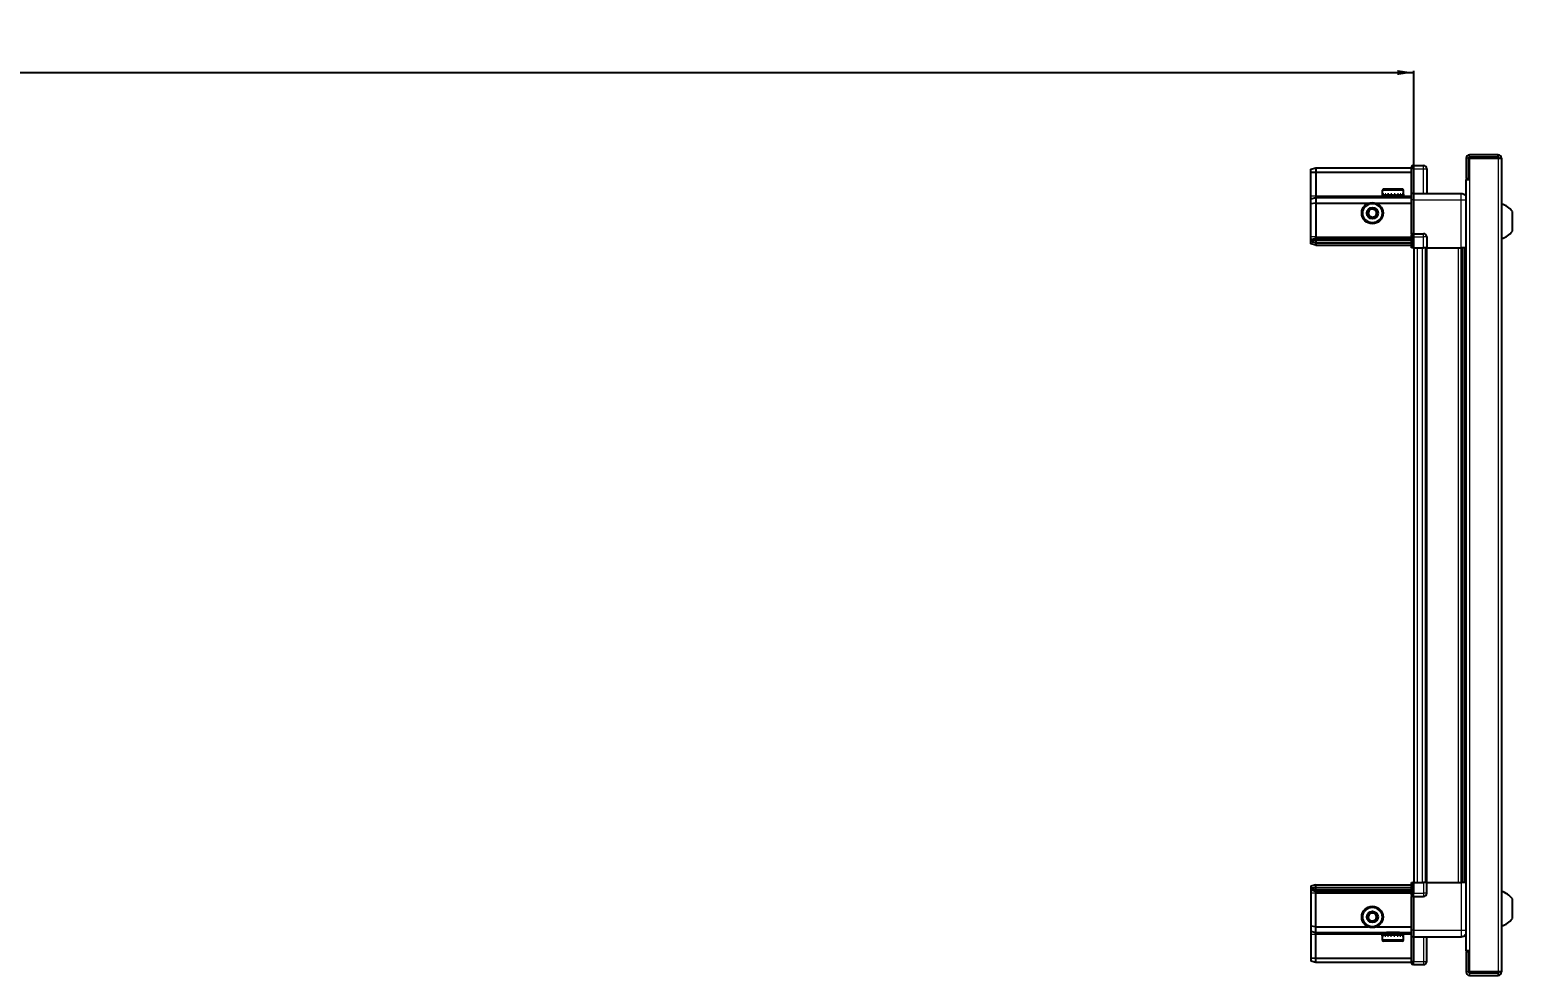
# Model space of a CAD drawing. Header units: millimetres. Extents: x 1014 to 4023, y -1721 to 1077.
# Drawn here: x 2634 to 3535, y 444 to 1019 of the extents above; entities that cross this region are included whole.
import ezdxf

# ---------------------------------------------------------------- set-up
doc = ezdxf.new("R2010")
doc.units = ezdxf.units.MM
doc.layers.add('FORMAT', color=7, linetype='Continuous')
doc.styles.add('SLDTEXTSTYLE0', font='TXT', dxfattribs={"width": 0.75})
doc.dimstyles.new('SLDDIMSTYLE0', dxfattribs={"dimtxt": 20, "dimasz": 10, "dimexe": 0, "dimexo": 0.0625, "dimgap": 5, "dimtad": 2, "dimdec": 1, "dimrnd": 1e-09, "dimzin": 12, "dimdsep": 46, "dimtxsty": 'SLDTEXTSTYLE0', "dimsah": 1, "dimcen": 0.09, "dimadec": 0, "dimazin": 3, "dimtfac": 1, "dimtofl": 0, "dimtmove": 0, "dimatfit": 3, "dimfxl": 0, "dimfrac": 2, "dimtolj": 1, "dimtzin": 12, "dimarcsym": 0})

# ---------------------------------------------------------------- blocks, each defined once
blk = doc.blocks.new('_D_4')
at = {"layer": 'FORMAT'}
for p, q in [((1575.39, 886.58), (1575.39, 994.07)), ((1575.39, 993.07), (3475.39, 993.07)), ((3475.39, 886.58), (3475.39, 994.07))]:
    blk.add_line(p, q, dxfattribs=at)
for points in [[(1575.39, 993.07), (1585.39, 991.53), (1585.39, 994.61)], [(3475.39, 993.07), (3465.39, 994.61), (3465.39, 991.53)]]:
    blk.add_solid(points, dxfattribs=at)
at = {"layer": 'FORMAT', "insert": (2495.84, 1018.85), "char_height": 20, "attachment_point": 1, "style": 'SLDTEXTSTYLE0'}
blk.add_mtext('1900', dxfattribs=at)

msp = doc.modelspace()

# ---------------------------------------------------------------- linework, layer by layer
at = {"color": 7, "linetype": 'Continuous', "lineweight": 25}
for p, q in [((3507.24, 940.97), (3507.24, 928.57)), ((3508.74, 940.97), (3508.74, 928.57)), ((3509.24, 928.07), (3509.24, 940.97)), ((3509.24, 940.97), (3526.64, 940.97)), ((3526.64, 943.07), (3509.34, 943.07)), ((3526.64, 941.57), (3509.34, 941.57)), ((3526.64, 941.57), (3526.64, 943.07)), ((3526.64, 940.97), (3528.74, 940.97)), ((3528.74, 940.97), (3528.74, 446.17)), ((3412.74, 934.27), (3415.74, 935.07)), ((3412.74, 932.42), (3412.74, 934.27)), ((3412.74, 932.42), (3415.74, 932.57)), ((3412.74, 918.07), (3412.74, 932.42)), ((3415.74, 935.07), (3415.74, 932.57)), ((3415.74, 935.07), (3474.04, 935.07)), ((3415.74, 932.57), (3415.74, 918.07)), ((3415.74, 932.57), (3474.04, 932.57)), ((3474.91, 936.57), (3474.04, 936.07)), ((3474.91, 936.57), (3474.04, 936.07)), ((3474.04, 936.07), (3474.04, 934.57)), ((3474.04, 919.77), (3474.04, 934.57)), ((3475.24, 936.57), (3474.91, 936.57)), ((3475.24, 936.57), (3474.91, 936.57)), ((3475.24, 936.57), (3475.24, 936.57)), ((3475.24, 934.57), (3475.24, 936.57)), ((3475.24, 936.57), (3481.24, 936.57)), ((3475.24, 934.57), (3475.24, 919.77)), ((3483.24, 934.57), (3483.24, 919.57)), ((3456.24, 921.47), (3456.24, 918.57)), ((3457.04, 922.27), (3468.44, 922.27)), ((3469.24, 918.57), (3469.24, 921.47)), ((3507.14, 928.07), (3507.14, 459.07)), ((3507.14, 928.07), (3509.24, 928.07)), ((3507.24, 928.57), (3508.74, 928.57)), ((3412.74, 916.27), (3412.74, 918.07)), ((3412.74, 916.27), (3415.74, 917.07)), ((3412.74, 913.24), (3412.74, 916.27)), ((3415.74, 913.57), (3412.74, 913.24)), ((3412.74, 893.07), (3412.74, 913.24)), ((3415.74, 918.07), (3415.74, 917.07)), ((3415.74, 917.07), (3415.74, 913.57)), ((3415.74, 917.07), (3474.04, 917.07)), ((3415.74, 913.57), (3415.74, 893.07)), ((3415.74, 913.57), (3447.74, 913.57)), ((3452.74, 913.57), (3474.04, 913.57)), ((3456.24, 918.57), (3456.28, 918.57)), ((3456.4, 919.07), (3456.28, 919.07)), ((3456.28, 919.07), (3456.28, 918.57)), ((3456.28, 918.57), (3456.4, 918.57)), ((3456.4, 919.07), (3456.4, 918.57)), ((3456.4, 918.57), (3456.81, 918.57)), ((3457.15, 919.07), (3456.81, 919.07)), ((3456.81, 919.07), (3456.81, 918.57)), ((3456.81, 918.57), (3457.15, 918.57)), ((3457.15, 919.07), (3457.15, 918.57)), ((3457.15, 918.57), (3457.92, 918.57)), ((3458.45, 919.07), (3457.92, 919.07)), ((3457.92, 919.07), (3457.92, 918.57)), ((3457.92, 918.57), (3458.45, 918.57)), ((3458.34, 918.57), (3458.34, 918.47)), ((3458.34, 918.47), (3467.14, 918.47)), ((3458.45, 919.07), (3458.45, 918.57)), ((3458.45, 918.57), (3459.51, 918.57)), ((3458.74, 918.07), (3459.43, 917.59)), ((3458.74, 918.07), (3466.74, 918.07)), ((3459.43, 917.59), (3458.74, 917.1)), ((3458.74, 917.1), (3458.74, 917.07)), ((3458.74, 917.1), (3466.74, 917.1)), ((3459.43, 917.59), (3466.05, 917.59)), ((3460.17, 919.07), (3459.51, 919.07)), ((3459.51, 919.07), (3459.51, 918.57)), ((3459.51, 918.57), (3460.17, 918.57)), ((3460.17, 919.07), (3460.17, 918.57)), ((3460.17, 918.57), (3461.41, 918.57)), ((3462.14, 919.07), (3461.41, 919.07)), ((3461.41, 919.07), (3461.41, 918.57)), ((3461.41, 918.57), (3461.84, 918.57)), ((3461.84, 919.07), (3461.84, 918.57)), ((3462.14, 919.07), (3462.14, 918.57)), ((3462.14, 918.57), (3463.44, 918.57)), ((3464.17, 919.07), (3463.44, 919.07)), ((3463.44, 919.07), (3463.44, 918.57)), ((3463.71, 919.07), (3463.71, 918.57)), ((3463.71, 918.57), (3464.17, 918.57)), ((3464.17, 919.07), (3464.17, 918.57)), ((3464.17, 918.57), (3465.4, 918.57)), ((3466.06, 919.07), (3465.4, 919.07)), ((3465.4, 919.07), (3465.4, 918.57)), ((3465.4, 918.57), (3466.06, 918.57)), ((3466.05, 917.59), (3466.74, 918.07)), ((3466.74, 917.1), (3466.05, 917.59)), ((3466.06, 919.07), (3466.06, 918.57)), ((3466.06, 918.57), (3467.1, 918.57)), ((3466.74, 917.07), (3466.74, 917.1)), ((3467.62, 919.07), (3467.1, 919.07)), ((3467.1, 919.07), (3467.1, 918.57)), ((3467.1, 918.57), (3467.62, 918.57)), ((3467.14, 918.47), (3467.14, 918.57)), ((3467.62, 919.07), (3467.62, 918.57)), ((3467.62, 918.57), (3468.38, 918.57)), ((3468.71, 919.07), (3468.38, 919.07)), ((3468.38, 919.07), (3468.38, 918.57)), ((3468.38, 918.57), (3468.71, 918.57)), ((3468.71, 919.07), (3468.71, 918.57)), ((3468.71, 918.57), (3469.11, 918.57)), ((3469.22, 919.07), (3469.11, 919.07)), ((3469.11, 919.07), (3469.11, 918.57)), ((3469.11, 918.57), (3469.22, 918.57)), ((3469.22, 919.07), (3469.22, 918.57)), ((3469.22, 918.57), (3469.24, 918.57)), ((3474.04, 919.57), (3474.04, 919.77)), ((3475.24, 919.57), (3474.04, 919.57)), ((3474.04, 915.57), (3474.04, 919.57)), ((3474.04, 895.27), (3474.04, 915.57)), ((3475.24, 919.77), (3475.24, 919.57)), ((3475.24, 919.57), (3475.24, 915.57)), ((3475.24, 919.57), (3504.24, 919.57)), ((3475.24, 915.57), (3475.24, 895.27)), ((3535.34, 896.57), (3535.34, 908.57)), ((3412.74, 891.27), (3412.74, 893.07)), ((3415.74, 893.07), (3415.74, 892.07)), ((3474.04, 895.07), (3474.04, 895.27)), ((3475.24, 895.07), (3474.04, 895.07)), ((3474.04, 895.07), (3474.04, 894.39)), ((3474.04, 886.57), (3474.04, 894.39)), ((3474.91, 893.07), (3474.91, 886.57)), ((3475.24, 895.27), (3475.24, 895.07)), ((3475.24, 893.07), (3475.24, 895.07)), ((3475.24, 893.07), (3475.24, 895.07)), ((3475.24, 895.07), (3481.24, 895.07)), ((3475.24, 893.07), (3475.24, 886.57)), ((3483.24, 893.07), (3483.24, 886.57)), ((3415.74, 892.07), (3412.74, 891.27)), ((3412.74, 890.53), (3412.74, 891.27)), ((3415.74, 891.07), (3412.74, 890.53)), ((3412.74, 890.03), (3412.74, 890.53)), ((3415.74, 889.57), (3412.74, 890.03)), ((3412.74, 888.87), (3412.74, 890.03)), ((3415.74, 888.07), (3412.74, 888.87)), ((3415.74, 892.07), (3415.74, 891.07)), ((3415.74, 892.07), (3474.04, 892.07)), ((3415.74, 891.07), (3474.04, 891.07)), ((3415.74, 891.07), (3415.74, 889.57)), ((3415.74, 889.57), (3415.74, 888.07)), ((3415.74, 889.57), (3474.04, 889.57)), ((3415.74, 888.07), (3474.04, 888.07)), ((3474.91, 886.57), (3474.04, 886.57)), ((3475.24, 886.57), (3474.91, 886.57)), ((3475.24, 886.57), (3481.24, 886.57)), ((3475.39, 886.57), (3475.39, 500.57)), ((3483.24, 886.57), (3481.24, 886.57)), ((3482.59, 886.57), (3482.59, 500.57)), ((3483.24, 886.57), (3504.24, 886.57)), ((3505.27, 500.57), (3505.27, 886.57)), ((3505.3, 500.57), (3505.3, 886.57)), ((3507.09, 886.57), (3507.09, 500.57)), ((3415.74, 499.07), (3412.74, 498.27)), ((3412.74, 498.27), (3412.74, 497.12)), ((3415.74, 497.57), (3412.74, 497.12)), ((3412.74, 497.12), (3412.74, 496.62)), ((3415.74, 496.07), (3412.74, 496.62)), ((3412.74, 496.62), (3412.74, 495.87)), ((3415.74, 497.57), (3415.74, 499.07)), ((3415.74, 499.07), (3474.04, 499.07)), ((3415.74, 497.57), (3474.04, 497.57)), ((3415.74, 496.07), (3415.74, 497.57)), ((3415.74, 496.07), (3474.04, 496.07)), ((3415.74, 495.07), (3415.74, 496.07)), ((3474.04, 492.75), (3474.04, 500.57)), ((3474.04, 500.57), (3474.91, 500.57)), ((3474.91, 500.57), (3474.91, 500.57)), ((3474.91, 500.57), (3474.91, 494.07)), ((3475.24, 500.57), (3474.91, 500.57)), ((3475.24, 500.57), (3475.24, 494.07)), ((3475.24, 500.57), (3475.24, 500.57)), ((3475.24, 500.57), (3481.24, 500.57)), ((3475.24, 500.57), (3475.24, 494.07)), ((3483.24, 500.57), (3481.24, 500.57)), ((3483.24, 494.07), (3483.24, 500.57)), ((3483.24, 500.57), (3504.24, 500.57)), ((3415.74, 495.07), (3412.74, 495.87)), ((3412.74, 495.87), (3412.74, 494.07)), ((3412.74, 494.07), (3412.74, 473.9)), ((3415.74, 495.07), (3474.04, 495.07)), ((3415.74, 494.07), (3415.74, 495.07)), ((3415.74, 473.57), (3415.74, 494.07)), ((3474.04, 492.75), (3474.04, 492.07)), ((3475.24, 492.07), (3474.04, 492.07)), ((3474.04, 491.87), (3474.04, 492.07)), ((3474.04, 471.57), (3474.04, 491.87)), ((3475.24, 492.07), (3475.24, 494.07)), ((3475.24, 492.07), (3475.24, 491.87)), ((3475.24, 492.07), (3481.24, 492.07)), ((3475.24, 491.87), (3475.24, 471.57)), ((3535.34, 478.57), (3535.34, 490.57)), ((3415.74, 473.57), (3412.74, 473.9)), ((3412.74, 473.9), (3412.74, 470.87)), ((3412.74, 470.87), (3415.74, 470.07)), ((3412.74, 470.87), (3412.74, 469.07)), ((3412.74, 469.07), (3412.74, 454.73)), ((3415.74, 473.57), (3447.74, 473.57)), ((3415.74, 470.07), (3415.74, 473.57)), ((3415.74, 470.07), (3474.04, 470.07)), ((3415.74, 469.07), (3415.74, 470.07)), ((3415.74, 454.57), (3415.74, 469.07)), ((3452.74, 473.57), (3474.04, 473.57)), ((3458.74, 470.07), (3458.74, 470.04)), ((3458.74, 470.04), (3459.43, 469.55)), ((3466.74, 470.04), (3458.74, 470.04)), ((3459.43, 469.55), (3458.74, 469.07)), ((3466.74, 469.07), (3458.74, 469.07)), ((3466.05, 469.55), (3459.43, 469.55)), ((3466.05, 469.55), (3466.74, 470.04)), ((3466.74, 469.07), (3466.05, 469.55)), ((3466.74, 470.04), (3466.74, 470.07)), ((3474.04, 467.57), (3474.04, 471.57)), ((3475.24, 471.57), (3475.24, 467.57)), ((3456.24, 468.57), (3456.24, 465.67)), ((3456.26, 468.57), (3456.24, 468.57)), ((3456.26, 468.07), (3456.26, 468.57)), ((3456.36, 468.57), (3456.26, 468.57)), ((3456.26, 468.07), (3456.36, 468.07)), ((3456.36, 468.07), (3456.36, 468.57)), ((3456.73, 468.57), (3456.36, 468.57)), ((3456.73, 468.07), (3456.73, 468.57)), ((3457.05, 468.57), (3456.73, 468.57)), ((3456.73, 468.07), (3457.05, 468.07)), ((3468.44, 464.87), (3457.04, 464.87)), ((3457.05, 468.07), (3457.05, 468.57)), ((3457.79, 468.57), (3457.05, 468.57)), ((3457.79, 468.07), (3457.79, 468.57)), ((3458.3, 468.57), (3457.79, 468.57)), ((3457.79, 468.07), (3458.3, 468.07)), ((3458.3, 468.07), (3458.3, 468.57)), ((3459.33, 468.57), (3458.3, 468.57)), ((3458.34, 468.67), (3458.34, 468.57)), ((3467.14, 468.67), (3458.34, 468.67)), ((3459.33, 468.07), (3459.33, 468.57)), ((3459.98, 468.57), (3459.33, 468.57)), ((3459.33, 468.07), (3459.98, 468.07)), ((3459.98, 468.07), (3459.98, 468.57)), ((3461.21, 468.57), (3459.98, 468.57)), ((3461.21, 468.07), (3461.21, 468.57)), ((3461.71, 468.57), (3461.21, 468.57)), ((3461.21, 468.07), (3461.94, 468.07)), ((3461.71, 468.07), (3461.71, 468.57)), ((3461.94, 468.07), (3461.94, 468.57)), ((3463.24, 468.57), (3461.94, 468.57)), ((3463.24, 468.07), (3463.24, 468.57)), ((3463.24, 468.07), (3463.97, 468.07)), ((3463.57, 468.07), (3463.57, 468.57)), ((3463.97, 468.57), (3463.57, 468.57)), ((3463.97, 468.07), (3463.97, 468.57)), ((3465.22, 468.57), (3463.97, 468.57)), ((3465.22, 468.07), (3465.22, 468.57)), ((3465.88, 468.57), (3465.22, 468.57)), ((3465.22, 468.07), (3465.88, 468.07)), ((3465.88, 468.07), (3465.88, 468.57)), ((3466.95, 468.57), (3465.88, 468.57)), ((3466.95, 468.07), (3466.95, 468.57)), ((3467.49, 468.57), (3466.95, 468.57)), ((3466.95, 468.07), (3467.49, 468.07)), ((3467.14, 468.57), (3467.14, 468.67)), ((3467.49, 468.07), (3467.49, 468.57)), ((3468.28, 468.57), (3467.49, 468.57)), ((3468.28, 468.07), (3468.28, 468.57)), ((3468.63, 468.57), (3468.28, 468.57)), ((3468.28, 468.07), (3468.63, 468.07)), ((3468.63, 468.07), (3468.63, 468.57)), ((3469.06, 468.57), (3468.63, 468.57)), ((3469.06, 468.07), (3469.06, 468.57)), ((3469.19, 468.57), (3469.06, 468.57)), ((3469.06, 468.07), (3469.19, 468.07)), ((3469.19, 468.07), (3469.19, 468.57)), ((3469.24, 468.57), (3469.19, 468.57)), ((3469.24, 465.67), (3469.24, 468.57)), ((3475.24, 467.57), (3474.04, 467.57)), ((3474.04, 467.37), (3474.04, 467.57)), ((3474.04, 452.57), (3474.04, 467.37)), ((3475.24, 467.57), (3475.24, 467.37)), ((3475.24, 467.57), (3504.24, 467.57)), ((3475.24, 467.37), (3475.24, 452.57)), ((3475.24, 467.37), (3475.24, 452.57)), ((3483.24, 452.57), (3483.24, 467.57)), ((3412.74, 454.73), (3415.74, 454.57)), ((3412.74, 454.73), (3412.74, 452.87)), ((3412.74, 452.87), (3415.74, 452.07)), ((3415.74, 454.57), (3474.04, 454.57)), ((3415.74, 452.07), (3415.74, 454.57)), ((3415.74, 452.07), (3474.04, 452.07)), ((3474.04, 452.57), (3474.04, 451.07)), ((3474.04, 451.07), (3474.91, 450.57)), ((3475.24, 450.57), (3475.24, 452.57)), ((3509.24, 459.07), (3507.14, 459.07)), ((3507.24, 458.57), (3508.74, 458.57)), ((3507.24, 458.57), (3507.24, 446.17)), ((3508.74, 458.57), (3508.74, 446.17)), ((3509.24, 446.17), (3509.24, 459.07)), ((3475.24, 450.57), (3474.91, 450.57)), ((3475.24, 450.57), (3481.24, 450.57)), ((3526.64, 446.17), (3509.24, 446.17)), ((3509.34, 445.57), (3526.64, 445.57)), ((3509.34, 444.07), (3526.64, 444.07)), ((3528.74, 446.17), (3526.64, 446.17)), ((3526.64, 445.57), (3526.64, 444.07))]:
    msp.add_line(p, q, dxfattribs=at)
at = {"color": 8, "linetype": 'Continuous', "lineweight": 18}
for p, q in [((3508.74, 940.97), (3507.24, 940.97)), ((3509.34, 941.57), (3509.34, 943.07)), ((3526.64, 940.97), (3526.64, 446.17)), ((3475.24, 934.57), (3474.04, 934.57)), ((3475.24, 934.57), (3481.24, 934.57)), ((3481.24, 934.57), (3481.24, 936.57)), ((3481.24, 919.57), (3481.24, 934.57)), ((3481.24, 934.57), (3483.24, 934.57)), ((3456.24, 921.47), (3469.24, 921.47)), ((3509.24, 928.07), (3509.24, 459.07)), ((3412.74, 918.07), (3415.74, 918.07)), ((3415.74, 918.07), (3458.74, 918.07)), ((3466.74, 918.07), (3474.04, 918.07)), ((3474.04, 919.77), (3475.24, 919.77)), ((3475.24, 915.57), (3474.04, 915.57)), ((3475.24, 915.57), (3504.24, 915.57)), ((3504.24, 886.57), (3504.24, 915.57)), ((3415.74, 893.07), (3412.74, 893.07)), ((3415.74, 893.07), (3474.04, 893.07)), ((3474.04, 895.27), (3475.24, 895.27)), ((3475.24, 893.07), (3474.91, 893.07)), ((3475.24, 893.07), (3481.24, 893.07)), ((3481.24, 893.07), (3481.24, 895.07)), ((3481.24, 886.57), (3481.24, 893.07)), ((3483.24, 893.07), (3481.24, 893.07)), ((3477.39, 886.57), (3477.39, 500.57)), ((3480.59, 886.57), (3480.59, 500.57)), ((3483.24, 886.57), (3483.24, 500.57)), ((3502.65, 500.57), (3502.65, 886.57)), ((3504.06, 886.57), (3504.06, 500.57)), ((3506.51, 500.57), (3506.51, 886.57)), ((3475.24, 500.57), (3474.91, 500.57)), ((3481.24, 500.57), (3481.24, 494.07)), ((3504.24, 500.57), (3504.24, 471.57)), ((3415.74, 494.07), (3412.74, 494.07)), ((3415.74, 494.07), (3474.04, 494.07)), ((3475.24, 491.87), (3474.04, 491.87)), ((3475.24, 494.07), (3474.91, 494.07)), ((3475.24, 494.07), (3481.24, 494.07)), ((3483.24, 494.07), (3481.24, 494.07)), ((3481.24, 494.07), (3481.24, 492.07)), ((3412.74, 469.07), (3415.74, 469.07)), ((3415.74, 469.07), (3458.74, 469.07)), ((3466.74, 469.07), (3474.04, 469.07)), ((3475.24, 471.57), (3474.04, 471.57)), ((3475.24, 471.57), (3504.24, 471.57)), ((3469.24, 465.67), (3456.24, 465.67)), ((3475.24, 467.37), (3474.04, 467.37)), ((3481.24, 467.57), (3481.24, 452.57)), ((3475.24, 452.57), (3474.04, 452.57)), ((3475.24, 452.57), (3481.24, 452.57)), ((3481.24, 452.57), (3483.24, 452.57)), ((3481.24, 452.57), (3481.24, 450.57)), ((3508.74, 446.17), (3507.24, 446.17)), ((3509.34, 445.57), (3509.34, 444.07))]:
    msp.add_line(p, q, dxfattribs=at)
at = {"color": 7, "linetype": 'Continuous', "lineweight": 25}
for centre, radius in [((3450.24, 907.57), 6.5), ((3450.24, 907.57), 3.46), ((3450.24, 479.57), 6.5), ((3450.24, 479.57), 3.46)]:
    msp.add_circle(centre, radius, dxfattribs=at)
at = {"color": 8, "linetype": 'Continuous', "lineweight": 18}
for centre in [(3450.24, 907.57), (3450.24, 479.57)]:
    msp.add_circle(centre, 5.7, dxfattribs=at)
at = {"color": 7, "linetype": 'Continuous', "lineweight": 25}
for centre, radius, start, end in [((3509.34, 940.97), 2.1, 90, 180), ((3509.34, 940.97), 0.6, 90, 180), ((3526.64, 940.97), 2.1, 0, 90), ((3526.64, 940.97), 0.6, 0, 90), ((3481.24, 934.57), 2, 360, 90), ((3457.04, 921.47), 0.8, 90, 180), ((3468.44, 921.47), 0.8, 0, 90), ((3458.34, 918.07), 0.4, 0, 90), ((3467.14, 918.07), 0.4, 90, 180), ((3525.72, 901.55), 11.91, 36.1266, 75.29965), ((3450.24, 907.57), 2.5, 120.74103, 180.74103), ((3450.24, 907.57), 2.5, 180.74103, 240.74103), ((3450.24, 907.57), 2.5, 60.74103, 120.74103), ((3450.24, 907.57), 2.5, 240.74103, 300.74103), ((3450.24, 907.57), 2.5, 0.74103, 60.74103), ((3450.24, 907.57), 2.5, 300.74103, 0.74103), ((3481.24, 893.07), 2, 0, 90), ((3525.72, 903.6), 11.91, 284.70035, 323.8734), ((3481.24, 494.07), 2, 270, 0), ((3525.72, 483.55), 11.91, 36.1266, 75.29965), ((3450.24, 479.57), 2.5, 155.91157, 215.91157), ((3450.24, 479.57), 2.5, 95.91157, 155.91157), ((3450.24, 479.57), 2.5, 215.91157, 275.91157), ((3450.24, 479.57), 2.5, 35.91157, 95.91157), ((3450.24, 479.57), 2.5, 275.91157, 335.91157), ((3450.24, 479.57), 2.5, 335.91157, 35.91157), ((3525.72, 485.6), 11.91, 284.70035, 323.8734), ((3458.34, 469.07), 0.4, 270, 360), ((3467.14, 469.07), 0.4, 180, 270), ((3457.04, 465.67), 0.8, 180, 270), ((3468.44, 465.67), 0.8, 270, 360), ((3481.24, 452.57), 2, 270, 0), ((3509.34, 446.17), 2.1, 180, 270), ((3509.34, 446.17), 0.6, 180, 270), ((3526.64, 446.17), 2.1, 270, 0), ((3526.64, 446.17), 0.6, 270, 0)]:
    msp.add_arc(centre, radius, start, end, dxfattribs=at)
for centre, start_param, end_param in [((3471.45, 893.07), 0, 0.722734), ((3471.45, 494.07), 5.560451, 6.283185)]:
    msp.add_ellipse(centre, major_axis=(3.46, 0), ratio=0.57735, start_param=start_param, end_param=end_param, dxfattribs=at)
for points, knots in [([(3504.24, 919.57), (3504.68, 919.52), (3505.36, 919.45), (3506.18, 919.01), (3506.73, 918.58), (3507.01, 918.2), (3507.14, 918.02)], [0, 0, 0, 0, 0.384298, 0.591173, 0.802437, 1, 1, 1, 1]), ([(3447.73, 908.98), (3448.17, 909.25), (3449, 909.74), (3449.82, 910.23), (3450.21, 910.46)], [0, 0, 0, 0, 0.534686, 1, 1, 1, 1]), ([(3447.76, 906.1), (3447.76, 906.22), (3447.75, 906.82), (3447.74, 907.81), (3447.73, 908.64), (3447.73, 908.98)], [0, 0, 0, 0, 0.133125, 0.637099, 1, 1, 1, 1]), ([(3450.28, 904.68), (3449.83, 904.94), (3448.99, 905.41), (3448.15, 905.88), (3447.76, 906.1)], [0, 0, 0, 0, 0.534686, 1, 1, 1, 1]), ([(3450.21, 910.46), (3450.66, 910.21), (3451.5, 909.73), (3452.34, 909.26), (3452.73, 909.05)], [0, 0, 0, 0, 0.534686, 1, 1, 1, 1]), ([(3452.76, 906.16), (3452.32, 905.9), (3451.49, 905.4), (3450.67, 904.91), (3450.28, 904.68)], [0, 0, 0, 0, 0.534686, 1, 1, 1, 1]), ([(3452.73, 909.05), (3452.73, 908.7), (3452.74, 907.88), (3452.75, 906.88), (3452.76, 906.29), (3452.76, 906.16)], [0, 0, 0, 0, 0.362901, 0.866875, 1, 1, 1, 1]), ([(3507.09, 886.57), (3507.06, 886.57), (3506.84, 886.57), (3506.12, 886.57), (3505.16, 886.57), (3504.5, 886.57), (3504.24, 886.57)], [0, 0, 0, 0, 0.071707, 0.420979, 0.770251, 1, 1, 1, 1]), ([(3507.09, 500.57), (3507.06, 500.57), (3506.84, 500.57), (3506.12, 500.57), (3505.16, 500.57), (3504.5, 500.57), (3504.24, 500.57)], [0, 0, 0, 0, 0.071707, 0.420979, 0.770251, 1, 1, 1, 1]), ([(3447.37, 479.27), (3447.58, 479.74), (3447.98, 480.63), (3448.37, 481.5), (3448.55, 481.91)], [0, 0, 0, 0, 0.534686, 1, 1, 1, 1]), ([(3449.07, 476.94), (3448.76, 477.35), (3448.2, 478.13), (3447.63, 478.91), (3447.37, 479.27)], [0, 0, 0, 0, 0.534686, 1, 1, 1, 1]), ([(3448.55, 481.91), (3448.89, 481.94), (3449.71, 482.03), (3450.7, 482.13), (3451.3, 482.19), (3451.42, 482.21)], [0, 0, 0, 0, 0.362901, 0.866875, 1, 1, 1, 1]), ([(3451.42, 482.21), (3451.73, 481.79), (3452.29, 481.01), (3452.85, 480.23), (3453.12, 479.87)], [0, 0, 0, 0, 0.534686, 1, 1, 1, 1]), ([(3453.12, 479.87), (3452.91, 479.4), (3452.51, 478.52), (3452.12, 477.64), (3451.94, 477.23)], [0, 0, 0, 0, 0.534686, 1, 1, 1, 1]), ([(3451.94, 477.23), (3451.81, 477.22), (3451.22, 477.16), (3450.23, 477.06), (3449.41, 476.97), (3449.07, 476.94)], [0, 0, 0, 0, 0.133125, 0.637099, 1, 1, 1, 1]), ([(3504.24, 467.57), (3504.68, 467.62), (3505.36, 467.69), (3506.18, 468.13), (3506.73, 468.56), (3507.01, 468.94), (3507.14, 469.12)], [0, 0, 0, 0, 0.384298, 0.591173, 0.802437, 1, 1, 1, 1])]:
    msp.add_open_spline(points, degree=3, knots=knots, dxfattribs=at)
at = {"color": 8, "linetype": 'Continuous', "lineweight": 18}
for points in [[(3504.24, 915.57), (3504.24, 916.1), (3504.24, 917.14), (3504.24, 918.47), (3504.24, 919.39), (3504.24, 919.51), (3504.24, 919.57)], [(3504.24, 471.57), (3504.24, 471.05), (3504.24, 470), (3504.24, 468.68), (3504.24, 467.75), (3504.24, 467.63), (3504.24, 467.57)]]:
    msp.add_open_spline(points, degree=3, dxfattribs=at)
for points, knots in [([(3504.24, 915.57), (3504.68, 915.57), (3505.36, 915.57), (3506.18, 915.57), (3506.73, 915.57), (3507.01, 915.57), (3507.14, 915.57)], [0, 0, 0, 0, 0.384298, 0.591173, 0.802437, 1, 1, 1, 1]), ([(3504.24, 471.57), (3504.68, 471.57), (3505.36, 471.57), (3506.18, 471.57), (3506.73, 471.57), (3507.01, 471.57), (3507.14, 471.57)], [0, 0, 0, 0, 0.3842982, 0.5911726, 0.8024372, 1, 1, 1, 1])]:
    msp.add_open_spline(points, degree=3, knots=knots, dxfattribs=at)

# ---------------------------------------------------------------- dimensions: what is measured, and where the dimension line sits
at = {"layer": 'FORMAT'}
dim = msp.add_linear_dim(base=(3475.39, 993.07), p1=(1575.39, 886.57), p2=(3475.39, 886.57), angle=0, dimstyle='SLDDIMSTYLE0', dxfattribs=at)
dim.commit()
dim.dimension.update_dxf_attribs({"geometry": '_D_4', "text_midpoint": (2525.39, 993.07), "dimtype": 160})

doc.saveas('drawing.dxf')
